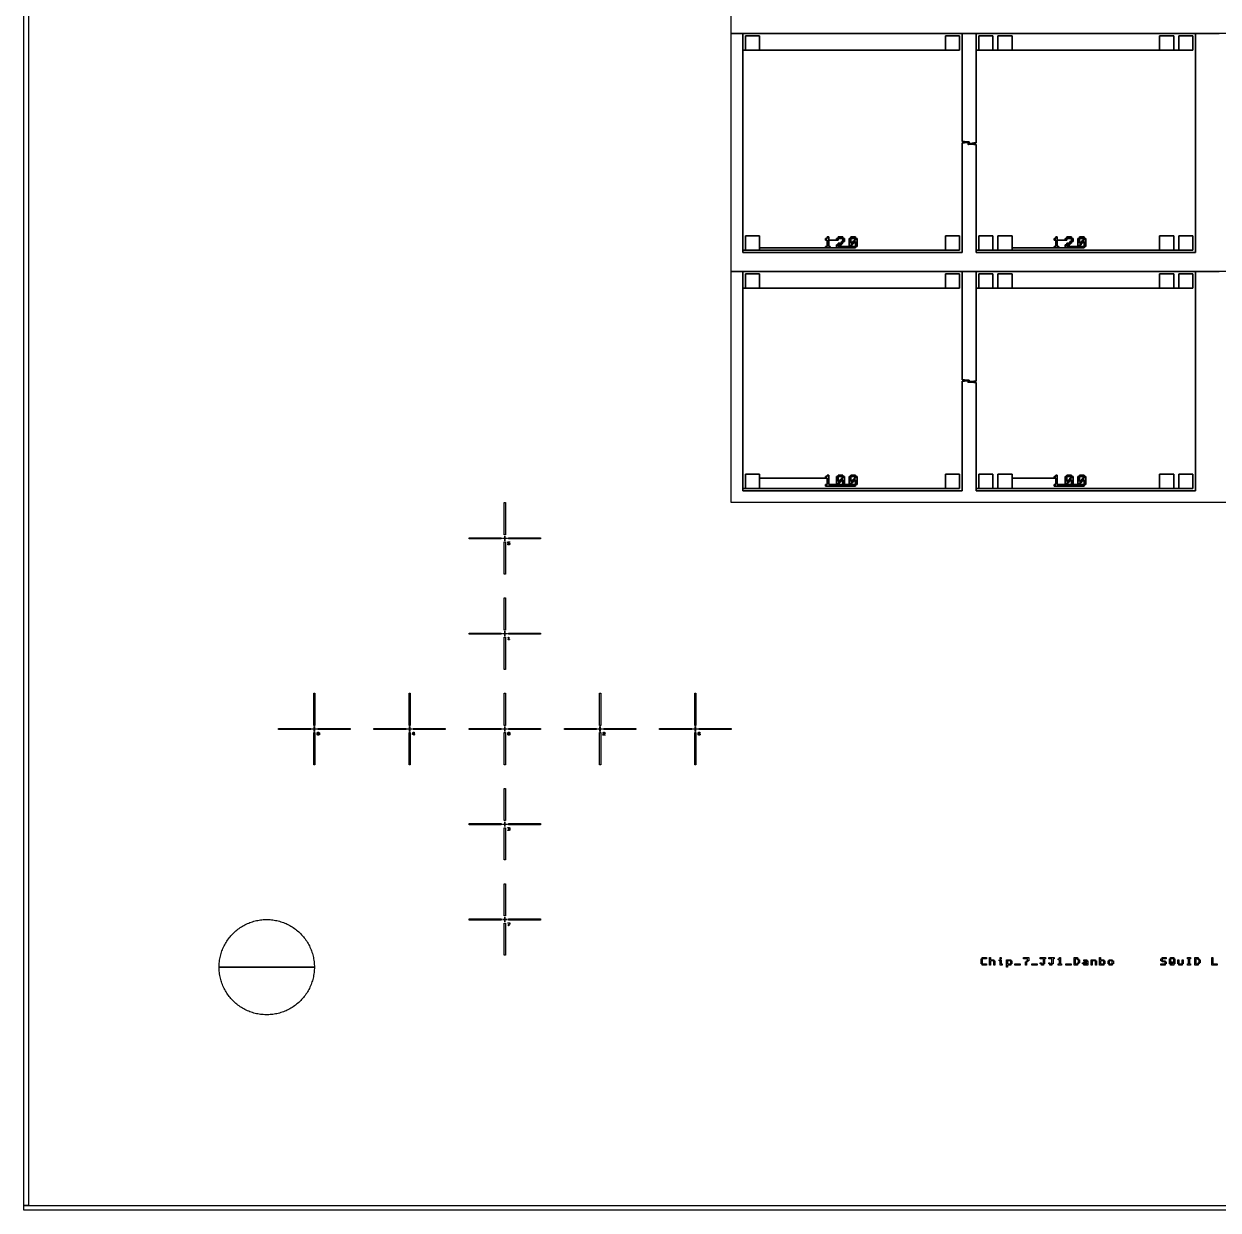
# Model space of a CAD drawing. Extents: x -10 to 10010, y -10 to 10010.
# Drawn here: x -10 to 2498, y -10 to 2480 of the extents above; entities that cross this region are included whole.
import ezdxf

# ---------------------------------------------------------------- set-up
doc = ezdxf.new("R2010")
doc.units = 0
for name, color, linetype in [('L0D0', 1, 'CONTINUOUS'), ('L100D0', 9, 'CONTINUOUS'), ('L10D0', 8, 'CONTINUOUS'), ('L1D0', 2, 'CONTINUOUS'), ('L2D0', 3, 'CONTINUOUS'), ('L5D0', 4, 'CONTINUOUS'), ('L6D0', 5, 'CONTINUOUS'), ('L7D0', 6, 'CONTINUOUS'), ('L8D0', 7, 'CONTINUOUS')]:
    doc.layers.add(name, color=color, linetype=linetype)

msp = doc.modelspace()

# ---------------------------------------------------------------- linework, layer by layer
at = {"layer": 'L0D0'}
for points in [[(-10, -10), (-10, 0), (0, 0), (10000, 0), (10000, 10000), (0, 10000), (0, 0), (-10, 0), (-10, 10010), (10010, 10010), (10010, -10)], [(400, 500), (400.042, 502.882), (400.166, 505.761), (400.374, 508.636), (400.664, 511.503), (401.037, 514.361), (401.492, 517.207), (402.028, 520.039), (402.646, 522.854), (403.346, 525.65), (404.125, 528.425), (404.984, 531.176), (405.922, 533.901), (406.938, 536.598), (408.031, 539.265), (409.201, 541.899), (410.446, 544.498), (411.765, 547.06), (413.158, 549.583), (414.623, 552.065), (416.159, 554.504), (417.765, 556.898), (419.438, 559.244), (421.179, 561.541), (422.985, 563.787), (424.856, 565.98), (426.788, 568.118), (428.782, 570.199), (430.834, 572.223), (432.944, 574.186), (435.11, 576.087), (437.33, 577.926), (439.601, 579.699), (441.923, 581.407), (444.293, 583.047), (446.71, 584.618), (449.17, 586.118), (451.673, 587.547), (454.216, 588.904), (456.797, 590.186), (459.414, 591.394), (462.065, 592.525), (464.747, 593.58), (467.458, 594.557), (470.197, 595.456), (472.96, 596.275), (475.746, 597.014), (478.551, 597.673), (481.375, 598.25), (484.214, 598.746), (487.066, 599.16), (489.929, 599.492), (492.801, 599.741), (495.678, 599.907), (498.559, 599.99), (501.441, 599.99), (504.322, 599.907), (507.199, 599.741), (510.071, 599.492), (512.934, 599.16), (515.786, 598.746), (518.625, 598.25), (521.449, 597.673), (524.254, 597.014), (527.04, 596.275), (529.803, 595.456), (532.542, 594.557), (535.253, 593.58), (537.935, 592.525), (540.586, 591.394), (543.203, 590.186), (545.784, 588.904), (548.327, 587.547), (550.83, 586.118), (553.29, 584.618), (555.707, 583.047), (558.077, 581.407), (560.399, 579.699), (562.67, 577.926), (564.89, 576.087), (567.056, 574.186), (569.166, 572.223), (571.218, 570.199), (573.212, 568.118), (575.144, 565.98), (577.015, 563.787), (578.821, 561.541), (580.562, 559.244), (582.235, 556.898), (583.841, 554.504), (585.377, 552.065), (586.842, 549.583), (588.235, 547.06), (589.554, 544.498), (590.799, 541.899), (591.969, 539.265), (593.062, 536.598), (594.078, 533.901), (595.016, 531.176), (595.875, 528.425), (596.654, 525.65), (597.354, 522.854), (597.972, 520.039), (598.508, 517.207), (598.963, 514.361), (599.336, 511.503), (599.626, 508.636), (599.834, 505.761), (599.958, 502.882), (600, 500), (500, 500)], [(498.559, 400.01), (495.678, 400.093), (492.801, 400.259), (489.929, 400.508), (487.066, 400.84), (484.214, 401.254), (481.375, 401.75), (478.551, 402.327), (475.746, 402.986), (472.96, 403.725), (470.197, 404.544), (467.458, 405.443), (464.747, 406.42), (462.065, 407.475), (459.414, 408.606), (456.797, 409.814), (454.216, 411.096), (451.673, 412.453), (449.17, 413.882), (446.71, 415.382), (444.293, 416.953), (441.923, 418.593), (439.601, 420.301), (437.33, 422.074), (435.11, 423.913), (432.944, 425.814), (430.834, 427.777), (428.782, 429.801), (426.788, 431.882), (424.856, 434.02), (422.985, 436.213), (421.179, 438.459), (419.438, 440.756), (417.765, 443.102), (416.159, 445.496), (414.623, 447.935), (413.158, 450.417), (411.765, 452.94), (410.446, 455.502), (409.201, 458.101), (408.031, 460.735), (406.938, 463.402), (405.922, 466.099), (404.984, 468.824), (404.125, 471.575), (403.346, 474.35), (402.646, 477.146), (402.028, 479.961), (401.492, 482.793), (401.037, 485.639), (400.664, 488.497), (400.374, 491.364), (400.166, 494.239), (400.042, 497.118), (400, 500), (500, 500), (600, 500), (599.958, 497.118), (599.834, 494.239), (599.626, 491.364), (599.336, 488.497), (598.963, 485.639), (598.508, 482.793), (597.972, 479.961), (597.354, 477.146), (596.654, 474.35), (595.875, 471.575), (595.016, 468.824), (594.078, 466.099), (593.062, 463.402), (591.969, 460.735), (590.799, 458.101), (589.554, 455.502), (588.235, 452.94), (586.842, 450.417), (585.377, 447.935), (583.841, 445.496), (582.235, 443.102), (580.562, 440.756), (578.821, 438.459), (577.015, 436.213), (575.144, 434.02), (573.212, 431.882), (571.218, 429.801), (569.166, 427.777), (567.056, 425.814), (564.89, 423.913), (562.67, 422.074), (560.399, 420.301), (558.077, 418.593), (555.707, 416.953), (553.29, 415.382), (550.83, 413.882), (548.327, 412.453), (545.784, 411.096), (543.203, 409.814), (540.586, 408.606), (537.935, 407.475), (535.253, 406.42), (532.542, 405.443), (529.803, 404.544), (527.04, 403.725), (524.254, 402.986), (521.449, 402.327), (518.625, 401.75), (515.786, 401.254), (512.934, 400.84), (510.071, 400.508), (507.199, 400.259), (504.322, 400.093), (501.441, 400.01)]]:
    msp.add_lwpolyline(points, close=True, dxfattribs=at)
at = {"layer": 'L100D0'}
for points in [[(8450, 2460), (1475, 2460), (1475, 2960)], [(8450, 1960), (1475, 1960), (1475, 2460), (1500, 2460), (1500, 2000), (1960, 2000), (1960, 2230), (1965, 2230), (1973, 2230.75), (1974.8, 2230.75), (1974.8, 2232.25), (1973, 2232.25), (1965, 2233), (1960, 2233), (1960, 2460), (1990, 2460), (1990, 2230), (1985, 2230), (1977, 2229.25), (1975.2, 2229.25), (1975.2, 2227.75), (1977, 2227.75), (1985, 2227), (1990, 2227), (1990, 2000), (2450, 2000), (2450, 2460), (2500, 2460)], [(8500, 1475), (1475, 1475), (1475, 1960), (1500, 1960), (1500, 1500), (1960, 1500), (1960, 1730), (1965, 1730), (1973, 1730.75), (1974.8, 1730.75), (1974.8, 1732.25), (1973, 1732.25), (1965, 1733), (1960, 1733), (1960, 1960), (1990, 1960), (1990, 1730), (1985, 1730), (1977, 1729.25), (1975.2, 1729.25), (1975.2, 1727.75), (1977, 1727.75), (1985, 1727), (1990, 1727), (1990, 1500), (2450, 1500), (2450, 1960), (2500, 1960)]]:
    msp.add_lwpolyline(points, dxfattribs=at)
for points in [[(1505, 2425), (1505, 2455), (1535, 2455), (1535, 2425)], [(1925, 2425), (1925, 2455), (1955, 2455), (1955, 2425)], [(1995, 2425), (1995, 2455), (2025, 2455), (2025, 2425)], [(2035, 2425), (2035, 2455), (2065, 2455), (2065, 2425)], [(2375, 2425), (2375, 2455), (2405, 2455), (2405, 2425)], [(2415, 2425), (2415, 2455), (2445, 2455), (2445, 2425)], [(1505, 2005), (1505, 2035), (1535, 2035), (1535, 2005)], [(1673.333, 2009.667), (1673.333, 2013), (1676.667, 2013), (1676.667, 2026.333), (1673.333, 2026.333), (1673.333, 2029.667), (1676.667, 2029.667), (1676.667, 2033), (1680, 2033), (1680, 2013), (1683.333, 2013), (1683.333, 2009.667)], [(1700, 2029.667), (1700, 2033), (1710, 2033), (1710, 2029.667)], [(1726.667, 2029.667), (1726.667, 2033), (1736.667, 2033), (1736.667, 2029.667)], [(1925, 2005), (1925, 2035), (1955, 2035), (1955, 2005)], [(1995, 2005), (1995, 2035), (2025, 2035), (2025, 2005)], [(2035, 2005), (2035, 2035), (2065, 2035), (2065, 2005)], [(2153.333, 2009.667), (2153.333, 2013), (2156.667, 2013), (2156.667, 2026.333), (2153.333, 2026.333), (2153.333, 2029.667), (2156.667, 2029.667), (2156.667, 2033), (2160, 2033), (2160, 2013), (2163.333, 2013), (2163.333, 2009.667)], [(2180, 2029.667), (2180, 2033), (2190, 2033), (2190, 2029.667)], [(2206.667, 2029.667), (2206.667, 2033), (2216.667, 2033), (2216.667, 2029.667)], [(2375, 2005), (2375, 2035), (2405, 2035), (2405, 2005)], [(2415, 2005), (2415, 2035), (2445, 2035), (2445, 2005)], [(1696.667, 2026.333), (1696.667, 2029.667), (1700, 2029.667), (1700, 2026.333)], [(1696.667, 2009.667), (1696.667, 2016.333), (1700, 2016.333), (1700, 2013), (1713.333, 2013), (1713.333, 2009.667)], [(1700, 2016.333), (1700, 2019.667), (1706.667, 2019.667), (1706.667, 2016.333)], [(1706.667, 2019.667), (1706.667, 2023), (1710, 2023), (1710, 2019.667)], [(1710, 2023), (1710, 2029.667), (1713.333, 2029.667), (1713.333, 2023)], [(1723.333, 2013), (1723.333, 2029.667), (1726.667, 2029.667), (1726.667, 2019.667), (1730, 2019.667), (1730, 2016.333), (1726.667, 2016.333), (1726.667, 2013)], [(1726.667, 2009.667), (1726.667, 2013), (1736.667, 2013), (1736.667, 2009.667)], [(1730, 2019.667), (1730, 2023), (1733.333, 2023), (1733.333, 2019.667)], [(1736.667, 2013), (1736.667, 2023), (1733.333, 2023), (1733.333, 2026.333), (1736.667, 2026.333), (1736.667, 2029.667), (1740, 2029.667), (1740, 2013)], [(2176.667, 2026.333), (2176.667, 2029.667), (2180, 2029.667), (2180, 2026.333)], [(2176.667, 2009.667), (2176.667, 2016.333), (2180, 2016.333), (2180, 2013), (2193.333, 2013), (2193.333, 2009.667)], [(2180, 2016.333), (2180, 2019.667), (2186.667, 2019.667), (2186.667, 2016.333)], [(2186.667, 2019.667), (2186.667, 2023), (2190, 2023), (2190, 2019.667)], [(2190, 2023), (2190, 2029.667), (2193.333, 2029.667), (2193.333, 2023)], [(2203.333, 2013), (2203.333, 2029.667), (2206.667, 2029.667), (2206.667, 2019.667), (2210, 2019.667), (2210, 2016.333), (2206.667, 2016.333), (2206.667, 2013)], [(2206.667, 2009.667), (2206.667, 2013), (2216.667, 2013), (2216.667, 2009.667)], [(2210, 2019.667), (2210, 2023), (2213.333, 2023), (2213.333, 2019.667)], [(2216.667, 2013), (2216.667, 2023), (2213.333, 2023), (2213.333, 2026.333), (2216.667, 2026.333), (2216.667, 2029.667), (2220, 2029.667), (2220, 2013)], [(1505, 1925), (1505, 1955), (1535, 1955), (1535, 1925)], [(1925, 1925), (1925, 1955), (1955, 1955), (1955, 1925)], [(1995, 1925), (1995, 1955), (2025, 1955), (2025, 1925)], [(2035, 1925), (2035, 1955), (2065, 1955), (2065, 1925)], [(2375, 1925), (2375, 1955), (2405, 1955), (2405, 1925)], [(2415, 1925), (2415, 1955), (2445, 1955), (2445, 1925)], [(1505, 1505), (1505, 1535), (1535, 1535), (1535, 1505)], [(1673.333, 1509.667), (1673.333, 1513), (1676.667, 1513), (1676.667, 1526.333), (1673.333, 1526.333), (1673.333, 1529.667), (1676.667, 1529.667), (1676.667, 1533), (1680, 1533), (1680, 1513), (1683.333, 1513), (1683.333, 1509.667)], [(1700, 1529.667), (1700, 1533), (1710, 1533), (1710, 1529.667)], [(1726.667, 1529.667), (1726.667, 1533), (1736.667, 1533), (1736.667, 1529.667)], [(1925, 1505), (1925, 1535), (1955, 1535), (1955, 1505)], [(1995, 1505), (1995, 1535), (2025, 1535), (2025, 1505)], [(2035, 1505), (2035, 1535), (2065, 1535), (2065, 1505)], [(2153.333, 1509.667), (2153.333, 1513), (2156.667, 1513), (2156.667, 1526.333), (2153.333, 1526.333), (2153.333, 1529.667), (2156.667, 1529.667), (2156.667, 1533), (2160, 1533), (2160, 1513), (2163.333, 1513), (2163.333, 1509.667)], [(2180, 1529.667), (2180, 1533), (2190, 1533), (2190, 1529.667)], [(2206.667, 1529.667), (2206.667, 1533), (2216.667, 1533), (2216.667, 1529.667)], [(2375, 1505), (2375, 1535), (2405, 1535), (2405, 1505)], [(2415, 1505), (2415, 1535), (2445, 1535), (2445, 1505)], [(1696.667, 1513), (1696.667, 1529.667), (1700, 1529.667), (1700, 1519.667), (1703.333, 1519.667), (1703.333, 1516.333), (1700, 1516.333), (1700, 1513)], [(1700, 1509.667), (1700, 1513), (1710, 1513), (1710, 1509.667)], [(1703.333, 1519.667), (1703.333, 1523), (1706.667, 1523), (1706.667, 1519.667)], [(1710, 1513), (1710, 1523), (1706.667, 1523), (1706.667, 1526.333), (1710, 1526.333), (1710, 1529.667), (1713.333, 1529.667), (1713.333, 1513)], [(1723.333, 1513), (1723.333, 1529.667), (1726.667, 1529.667), (1726.667, 1519.667), (1730, 1519.667), (1730, 1516.333), (1726.667, 1516.333), (1726.667, 1513)], [(1726.667, 1509.667), (1726.667, 1513), (1736.667, 1513), (1736.667, 1509.667)], [(1730, 1519.667), (1730, 1523), (1733.333, 1523), (1733.333, 1519.667)], [(1736.667, 1513), (1736.667, 1523), (1733.333, 1523), (1733.333, 1526.333), (1736.667, 1526.333), (1736.667, 1529.667), (1740, 1529.667), (1740, 1513)], [(2176.667, 1513), (2176.667, 1529.667), (2180, 1529.667), (2180, 1519.667), (2183.333, 1519.667), (2183.333, 1516.333), (2180, 1516.333), (2180, 1513)], [(2180, 1509.667), (2180, 1513), (2190, 1513), (2190, 1509.667)], [(2183.333, 1519.667), (2183.333, 1523), (2186.667, 1523), (2186.667, 1519.667)], [(2190, 1513), (2190, 1523), (2186.667, 1523), (2186.667, 1526.333), (2190, 1526.333), (2190, 1529.667), (2193.333, 1529.667), (2193.333, 1513)], [(2203.333, 1513), (2203.333, 1529.667), (2206.667, 1529.667), (2206.667, 1519.667), (2210, 1519.667), (2210, 1516.333), (2206.667, 1516.333), (2206.667, 1513)], [(2206.667, 1509.667), (2206.667, 1513), (2216.667, 1513), (2216.667, 1509.667)], [(2210, 1519.667), (2210, 1523), (2213.333, 1523), (2213.333, 1519.667)], [(2216.667, 1513), (2216.667, 1523), (2213.333, 1523), (2213.333, 1526.333), (2216.667, 1526.333), (2216.667, 1529.667), (2220, 1529.667), (2220, 1513)]]:
    msp.add_lwpolyline(points, close=True, dxfattribs=at)
at = {"layer": 'L10D0'}
msp.add_lwpolyline([(1475, 1475), (1475, 8500), (8500, 8500), (8500, 1475)], close=True, dxfattribs=at)
at = {"layer": 'L1D0'}
for points in [[(998.75, 1407.5), (998.75, 1475), (1001.25, 1475), (1001.25, 1407.5)], [(999.75, 1395), (999.75, 1399.75), (995, 1399.75), (995, 1400.25), (999.75, 1400.25), (999.75, 1405), (1000.25, 1405), (1000.25, 1400.25), (1005, 1400.25), (1005, 1399.75), (1000.25, 1399.75), (1000.25, 1395)], [(925, 1398.75), (925, 1401.25), (992.5, 1401.25), (992.5, 1398.75)], [(998.75, 1325), (998.75, 1392.5), (1001.25, 1392.5), (1001.25, 1325)], [(1006, 1389.444), (1006, 1390.333), (1006, 1391.222), (1006, 1392.111), (1006, 1393), (1006.889, 1393), (1007.778, 1393), (1008.667, 1393), (1009.556, 1393), (1010.444, 1393), (1010.444, 1392.111), (1009.556, 1392.111), (1008.667, 1392.111), (1007.778, 1392.111), (1006.889, 1392.111), (1006.889, 1391.222), (1006.889, 1390.333), (1007.778, 1390.333), (1008.667, 1390.333), (1009.556, 1390.333), (1009.556, 1389.444), (1008.667, 1389.444), (1007.778, 1389.444), (1006.889, 1389.444)], [(1006, 1386.778), (1006, 1387.667), (1006.889, 1387.667), (1007.778, 1387.667), (1008.667, 1387.667), (1009.556, 1387.667), (1009.556, 1386.778), (1008.667, 1386.778), (1007.778, 1386.778), (1006.889, 1386.778)], [(1007.5, 1398.75), (1007.5, 1401.25), (1075, 1401.25), (1075, 1398.75)], [(1009.556, 1387.667), (1009.556, 1388.556), (1009.556, 1389.444), (1010.444, 1389.444), (1010.444, 1388.556), (1010.444, 1387.667)], [(998.75, 1207.5), (998.75, 1275), (1001.25, 1275), (1001.25, 1207.5)], [(999.75, 1195), (999.75, 1199.75), (995, 1199.75), (995, 1200.25), (999.75, 1200.25), (999.75, 1205), (1000.25, 1205), (1000.25, 1200.25), (1005, 1200.25), (1005, 1199.75), (1000.25, 1199.75), (1000.25, 1195)], [(925, 1198.75), (925, 1201.25), (992.5, 1201.25), (992.5, 1198.75)], [(998.75, 1125), (998.75, 1192.5), (1001.25, 1192.5), (1001.25, 1125)], [(1006.889, 1186.778), (1006.889, 1187.667), (1007.778, 1187.667), (1007.778, 1188.556), (1007.778, 1189.444), (1007.778, 1190.333), (1007.778, 1191.222), (1006.889, 1191.222), (1006.889, 1192.111), (1007.778, 1192.111), (1007.778, 1193), (1008.667, 1193), (1008.667, 1192.111), (1008.667, 1191.222), (1008.667, 1190.333), (1008.667, 1189.444), (1008.667, 1188.556), (1008.667, 1187.667), (1009.556, 1187.667), (1009.556, 1186.778), (1008.667, 1186.778), (1007.778, 1186.778)], [(1007.5, 1198.75), (1007.5, 1201.25), (1075, 1201.25), (1075, 1198.75)], [(598.75, 1007.5), (598.75, 1075), (601.25, 1075), (601.25, 1007.5)], [(798.75, 1007.5), (798.75, 1075), (801.25, 1075), (801.25, 1007.5)], [(998.75, 1007.5), (998.75, 1075), (1001.25, 1075), (1001.25, 1007.5)], [(1198.75, 1007.5), (1198.75, 1075), (1201.25, 1075), (1201.25, 1007.5)], [(1398.75, 1007.5), (1398.75, 1075), (1401.25, 1075), (1401.25, 1007.5)], [(599.75, 995), (599.75, 999.75), (595, 999.75), (595, 1000.25), (599.75, 1000.25), (599.75, 1005), (600.25, 1005), (600.25, 1000.25), (605, 1000.25), (605, 999.75), (600.25, 999.75), (600.25, 995)], [(799.75, 995), (799.75, 999.75), (795, 999.75), (795, 1000.25), (799.75, 1000.25), (799.75, 1005), (800.25, 1005), (800.25, 1000.25), (805, 1000.25), (805, 999.75), (800.25, 999.75), (800.25, 995)], [(999.75, 995), (999.75, 999.75), (995, 999.75), (995, 1000.25), (999.75, 1000.25), (999.75, 1005), (1000.25, 1005), (1000.25, 1000.25), (1005, 1000.25), (1005, 999.75), (1000.25, 999.75), (1000.25, 995)], [(1199.75, 995), (1199.75, 999.75), (1195, 999.75), (1195, 1000.25), (1199.75, 1000.25), (1199.75, 1005), (1200.25, 1005), (1200.25, 1000.25), (1205, 1000.25), (1205, 999.75), (1200.25, 999.75), (1200.25, 995)], [(1399.75, 995), (1399.75, 999.75), (1395, 999.75), (1395, 1000.25), (1399.75, 1000.25), (1399.75, 1005), (1400.25, 1005), (1400.25, 1000.25), (1405, 1000.25), (1405, 999.75), (1400.25, 999.75), (1400.25, 995)], [(525, 998.75), (525, 1001.25), (592.5, 1001.25), (592.5, 998.75)], [(598.75, 925), (598.75, 992.5), (601.25, 992.5), (601.25, 925)], [(606, 990.333), (606, 991.222), (606, 992.111), (606.889, 992.111), (606.889, 991.222), (606.889, 990.333)], [(606, 987.667), (606, 988.556), (606, 989.444), (606.889, 989.444), (606.889, 988.556), (606.889, 987.667)], [(606.889, 992.111), (606.889, 993), (607.778, 993), (608.667, 993), (609.556, 993), (609.556, 992.111), (608.667, 992.111), (607.778, 992.111)], [(606.889, 989.444), (606.889, 990.333), (607.778, 990.333), (608.667, 990.333), (609.556, 990.333), (609.556, 989.444), (608.667, 989.444), (607.778, 989.444)], [(606.889, 986.778), (606.889, 987.667), (607.778, 987.667), (608.667, 987.667), (609.556, 987.667), (609.556, 986.778), (608.667, 986.778), (607.778, 986.778)], [(607.5, 998.75), (607.5, 1001.25), (675, 1001.25), (675, 998.75)], [(609.556, 990.333), (609.556, 991.222), (609.556, 992.111), (610.444, 992.111), (610.444, 991.222), (610.444, 990.333)], [(609.556, 987.667), (609.556, 988.556), (609.556, 989.444), (610.444, 989.444), (610.444, 988.556), (610.444, 987.667)], [(725, 998.75), (725, 1001.25), (792.5, 1001.25), (792.5, 998.75)], [(798.75, 925), (798.75, 992.5), (801.25, 992.5), (801.25, 925)], [(808.667, 986.778), (808.667, 987.667), (808.667, 988.556), (807.778, 988.556), (806.889, 988.556), (806, 988.556), (806, 989.444), (806, 990.333), (806.889, 990.333), (806.889, 989.444), (807.778, 989.444), (808.667, 989.444), (808.667, 990.333), (808.667, 991.222), (808.667, 992.111), (807.778, 992.111), (807.778, 993), (808.667, 993), (809.556, 993), (809.556, 992.111), (809.556, 991.222), (809.556, 990.333), (809.556, 989.444), (810.444, 989.444), (810.444, 988.556), (809.556, 988.556), (809.556, 987.667), (809.556, 986.778)], [(806.889, 990.333), (806.889, 991.222), (806.889, 992.111), (807.778, 992.111), (807.778, 991.222), (807.778, 990.333)], [(807.5, 998.75), (807.5, 1001.25), (875, 1001.25), (875, 998.75)], [(925, 998.75), (925, 1001.25), (992.5, 1001.25), (992.5, 998.75)], [(998.75, 925), (998.75, 992.5), (1001.25, 992.5), (1001.25, 925)], [(1006, 987.667), (1006, 988.556), (1006, 989.444), (1006, 990.333), (1006, 991.222), (1006, 992.111), (1006.889, 992.111), (1006.889, 991.222), (1006.889, 990.333), (1006.889, 989.444), (1007.778, 989.444), (1007.778, 988.556), (1006.889, 988.556), (1006.889, 987.667)], [(1006.889, 992.111), (1006.889, 993), (1007.778, 993), (1008.667, 993), (1009.556, 993), (1009.556, 992.111), (1008.667, 992.111), (1007.778, 992.111)], [(1006.889, 986.778), (1006.889, 987.667), (1007.778, 987.667), (1008.667, 987.667), (1009.556, 987.667), (1009.556, 986.778), (1008.667, 986.778), (1007.778, 986.778)], [(1007.5, 998.75), (1007.5, 1001.25), (1075, 1001.25), (1075, 998.75)], [(1007.778, 989.444), (1007.778, 990.333), (1008.667, 990.333), (1008.667, 989.444)], [(1009.556, 987.667), (1009.556, 988.556), (1009.556, 989.444), (1009.556, 990.333), (1008.667, 990.333), (1008.667, 991.222), (1009.556, 991.222), (1009.556, 992.111), (1010.444, 992.111), (1010.444, 991.222), (1010.444, 990.333), (1010.444, 989.444), (1010.444, 988.556), (1010.444, 987.667)], [(1125, 998.75), (1125, 1001.25), (1192.5, 1001.25), (1192.5, 998.75)], [(1198.75, 925), (1198.75, 992.5), (1201.25, 992.5), (1201.25, 925)], [(1206, 991.222), (1206, 992.111), (1206.889, 992.111), (1206.889, 991.222)], [(1206, 986.778), (1206, 987.667), (1206, 988.556), (1206.889, 988.556), (1206.889, 987.667), (1207.778, 987.667), (1208.667, 987.667), (1209.556, 987.667), (1210.444, 987.667), (1210.444, 986.778), (1209.556, 986.778), (1208.667, 986.778), (1207.778, 986.778), (1206.889, 986.778)], [(1206.889, 992.111), (1206.889, 993), (1207.778, 993), (1208.667, 993), (1209.556, 993), (1209.556, 992.111), (1208.667, 992.111), (1207.778, 992.111)], [(1206.889, 988.556), (1206.889, 989.444), (1207.778, 989.444), (1208.667, 989.444), (1208.667, 988.556), (1207.778, 988.556)], [(1207.5, 998.75), (1207.5, 1001.25), (1275, 1001.25), (1275, 998.75)], [(1208.667, 989.444), (1208.667, 990.333), (1209.556, 990.333), (1209.556, 989.444)], [(1209.556, 990.333), (1209.556, 991.222), (1209.556, 992.111), (1210.444, 992.111), (1210.444, 991.222), (1210.444, 990.333)], [(1325, 998.75), (1325, 1001.25), (1392.5, 1001.25), (1392.5, 998.75)], [(1398.75, 925), (1398.75, 992.5), (1401.25, 992.5), (1401.25, 925)], [(1406, 987.667), (1406, 988.556), (1406, 989.444), (1406, 990.333), (1406, 991.222), (1406, 992.111), (1406.889, 992.111), (1406.889, 991.222), (1406.889, 990.333), (1407.778, 990.333), (1408.667, 990.333), (1409.556, 990.333), (1409.556, 989.444), (1408.667, 989.444), (1407.778, 989.444), (1406.889, 989.444), (1406.889, 988.556), (1406.889, 987.667)], [(1406.889, 992.111), (1406.889, 993), (1407.778, 993), (1408.667, 993), (1409.556, 993), (1409.556, 992.111), (1408.667, 992.111), (1407.778, 992.111)], [(1406.889, 986.778), (1406.889, 987.667), (1407.778, 987.667), (1408.667, 987.667), (1409.556, 987.667), (1409.556, 986.778), (1408.667, 986.778), (1407.778, 986.778)], [(1407.5, 998.75), (1407.5, 1001.25), (1475, 1001.25), (1475, 998.75)], [(1409.556, 987.667), (1409.556, 988.556), (1409.556, 989.444), (1410.444, 989.444), (1410.444, 988.556), (1410.444, 987.667)], [(998.75, 807.5), (998.75, 875), (1001.25, 875), (1001.25, 807.5)], [(999.75, 795), (999.75, 799.75), (995, 799.75), (995, 800.25), (999.75, 800.25), (999.75, 805), (1000.25, 805), (1000.25, 800.25), (1005, 800.25), (1005, 799.75), (1000.25, 799.75), (1000.25, 795)], [(925, 798.75), (925, 801.25), (992.5, 801.25), (992.5, 798.75)], [(998.75, 725), (998.75, 792.5), (1001.25, 792.5), (1001.25, 725)], [(1006, 792.111), (1006, 793), (1006.889, 793), (1007.778, 793), (1008.667, 793), (1009.556, 793), (1009.556, 792.111), (1008.667, 792.111), (1007.778, 792.111), (1006.889, 792.111)], [(1006, 786.778), (1006, 787.667), (1006.889, 787.667), (1007.778, 787.667), (1008.667, 787.667), (1009.556, 787.667), (1009.556, 786.778), (1008.667, 786.778), (1007.778, 786.778), (1006.889, 786.778)], [(1006.889, 789.444), (1006.889, 790.333), (1007.778, 790.333), (1008.667, 790.333), (1009.556, 790.333), (1009.556, 789.444), (1008.667, 789.444), (1007.778, 789.444)], [(1007.5, 798.75), (1007.5, 801.25), (1075, 801.25), (1075, 798.75)], [(1009.556, 790.333), (1009.556, 791.222), (1009.556, 792.111), (1010.444, 792.111), (1010.444, 791.222), (1010.444, 790.333)], [(1009.556, 787.667), (1009.556, 788.556), (1009.556, 789.444), (1010.444, 789.444), (1010.444, 788.556), (1010.444, 787.667)], [(998.75, 607.5), (998.75, 675), (1001.25, 675), (1001.25, 607.5)], [(999.75, 595), (999.75, 599.75), (995, 599.75), (995, 600.25), (999.75, 600.25), (999.75, 605), (1000.25, 605), (1000.25, 600.25), (1005, 600.25), (1005, 599.75), (1000.25, 599.75), (1000.25, 595)], [(925, 598.75), (925, 601.25), (992.5, 601.25), (992.5, 598.75)], [(998.75, 525), (998.75, 592.5), (1001.25, 592.5), (1001.25, 525)], [(1009.556, 590.333), (1009.556, 591.222), (1009.556, 592.111), (1008.667, 592.111), (1007.778, 592.111), (1006.889, 592.111), (1006, 592.111), (1006, 593), (1006.889, 593), (1007.778, 593), (1008.667, 593), (1009.556, 593), (1010.444, 593), (1010.444, 592.111), (1010.444, 591.222), (1010.444, 590.333)], [(1007.5, 598.75), (1007.5, 601.25), (1075, 601.25), (1075, 598.75)], [(1007.778, 586.778), (1007.778, 587.667), (1007.778, 588.556), (1007.778, 589.444), (1008.667, 589.444), (1008.667, 588.556), (1008.667, 587.667), (1008.667, 586.778)], [(1008.667, 589.444), (1008.667, 590.333), (1009.556, 590.333), (1009.556, 589.444)]]:
    msp.add_lwpolyline(points, close=True, dxfattribs=at)
at = {"layer": 'L2D0'}
for points in [[(2000, 506.667), (2000, 508.889), (2000, 511.111), (2000, 513.333), (2000, 515.556), (2000, 517.778), (2002.222, 517.778), (2002.222, 515.556), (2002.222, 513.333), (2002.222, 511.111), (2002.222, 508.889), (2002.222, 506.667)], [(2002.222, 517.778), (2002.222, 520), (2004.444, 520), (2006.667, 520), (2008.889, 520), (2011.111, 520), (2011.111, 517.778), (2008.889, 517.778), (2006.667, 517.778), (2004.444, 517.778)], [(2002.222, 504.444), (2002.222, 506.667), (2004.444, 506.667), (2006.667, 506.667), (2008.889, 506.667), (2011.111, 506.667), (2011.111, 504.444), (2008.889, 504.444), (2006.667, 504.444), (2004.444, 504.444)], [(2017.778, 504.444), (2017.778, 506.667), (2017.778, 508.889), (2017.778, 511.111), (2017.778, 513.333), (2017.778, 515.556), (2017.778, 517.778), (2017.778, 520), (2020, 520), (2020, 517.778), (2020, 515.556), (2022.222, 515.556), (2024.444, 515.556), (2026.667, 515.556), (2026.667, 513.333), (2024.444, 513.333), (2022.222, 513.333), (2020, 513.333), (2020, 511.111), (2020, 508.889), (2020, 506.667), (2020, 504.444)], [(2026.667, 504.444), (2026.667, 506.667), (2026.667, 508.889), (2026.667, 511.111), (2026.667, 513.333), (2028.889, 513.333), (2028.889, 511.111), (2028.889, 508.889), (2028.889, 506.667), (2028.889, 504.444)], [(2040, 504.444), (2040, 506.667), (2040, 508.889), (2040, 511.111), (2040, 513.333), (2037.778, 513.333), (2037.778, 515.556), (2040, 515.556), (2042.222, 515.556), (2042.222, 513.333), (2042.222, 511.111), (2042.222, 508.889), (2042.222, 506.667), (2044.444, 506.667), (2044.444, 504.444), (2042.222, 504.444)], [(2040, 517.778), (2040, 520), (2042.222, 520), (2042.222, 517.778)], [(2053.333, 500), (2053.333, 502.222), (2053.333, 504.444), (2053.333, 506.667), (2053.333, 508.889), (2053.333, 511.111), (2053.333, 513.333), (2053.333, 515.556), (2055.556, 515.556), (2057.778, 515.556), (2060, 515.556), (2062.222, 515.556), (2062.222, 513.333), (2060, 513.333), (2057.778, 513.333), (2055.556, 513.333), (2055.556, 511.111), (2055.556, 508.889), (2055.556, 506.667), (2057.778, 506.667), (2060, 506.667), (2062.222, 506.667), (2062.222, 504.444), (2060, 504.444), (2057.778, 504.444), (2055.556, 504.444), (2055.556, 502.222), (2055.556, 500)], [(2062.222, 506.667), (2062.222, 508.889), (2062.222, 511.111), (2062.222, 513.333), (2064.444, 513.333), (2064.444, 511.111), (2064.444, 508.889), (2064.444, 506.667)], [(2071.111, 504.444), (2071.111, 506.667), (2073.333, 506.667), (2075.556, 506.667), (2077.778, 506.667), (2080, 506.667), (2082.222, 506.667), (2082.222, 504.444), (2080, 504.444), (2077.778, 504.444), (2075.556, 504.444), (2073.333, 504.444)], [(2097.778, 513.333), (2097.778, 515.556), (2097.778, 517.778), (2095.556, 517.778), (2093.333, 517.778), (2091.111, 517.778), (2088.889, 517.778), (2088.889, 520), (2091.111, 520), (2093.333, 520), (2095.556, 520), (2097.778, 520), (2100, 520), (2100, 517.778), (2100, 515.556), (2100, 513.333)], [(2093.333, 504.444), (2093.333, 506.667), (2093.333, 508.889), (2093.333, 511.111), (2095.556, 511.111), (2095.556, 508.889), (2095.556, 506.667), (2095.556, 504.444)], [(2095.556, 511.111), (2095.556, 513.333), (2097.778, 513.333), (2097.778, 511.111)], [(2106.667, 504.444), (2106.667, 506.667), (2108.889, 506.667), (2111.111, 506.667), (2113.333, 506.667), (2115.556, 506.667), (2117.778, 506.667), (2117.778, 504.444), (2115.556, 504.444), (2113.333, 504.444), (2111.111, 504.444), (2108.889, 504.444)], [(2131.111, 506.667), (2131.111, 508.889), (2131.111, 511.111), (2131.111, 513.333), (2131.111, 515.556), (2131.111, 517.778), (2128.889, 517.778), (2126.667, 517.778), (2124.444, 517.778), (2124.444, 520), (2126.667, 520), (2128.889, 520), (2131.111, 520), (2133.333, 520), (2135.556, 520), (2135.556, 517.778), (2133.333, 517.778), (2133.333, 515.556), (2133.333, 513.333), (2133.333, 511.111), (2133.333, 508.889), (2133.333, 506.667)], [(2124.444, 506.667), (2124.444, 508.889), (2126.667, 508.889), (2126.667, 506.667)], [(2126.667, 504.444), (2126.667, 506.667), (2128.889, 506.667), (2131.111, 506.667), (2131.111, 504.444), (2128.889, 504.444)], [(2148.889, 506.667), (2148.889, 508.889), (2148.889, 511.111), (2148.889, 513.333), (2148.889, 515.556), (2148.889, 517.778), (2146.667, 517.778), (2144.444, 517.778), (2142.222, 517.778), (2142.222, 520), (2144.444, 520), (2146.667, 520), (2148.889, 520), (2151.111, 520), (2153.333, 520), (2153.333, 517.778), (2151.111, 517.778), (2151.111, 515.556), (2151.111, 513.333), (2151.111, 511.111), (2151.111, 508.889), (2151.111, 506.667)], [(2142.222, 506.667), (2142.222, 508.889), (2144.444, 508.889), (2144.444, 506.667)], [(2144.444, 504.444), (2144.444, 506.667), (2146.667, 506.667), (2148.889, 506.667), (2148.889, 504.444), (2146.667, 504.444)], [(2162.222, 504.444), (2162.222, 506.667), (2164.444, 506.667), (2164.444, 508.889), (2164.444, 511.111), (2164.444, 513.333), (2164.444, 515.556), (2162.222, 515.556), (2162.222, 517.778), (2164.444, 517.778), (2164.444, 520), (2166.667, 520), (2166.667, 517.778), (2166.667, 515.556), (2166.667, 513.333), (2166.667, 511.111), (2166.667, 508.889), (2166.667, 506.667), (2168.889, 506.667), (2168.889, 504.444), (2166.667, 504.444), (2164.444, 504.444)], [(2177.778, 504.444), (2177.778, 506.667), (2180, 506.667), (2182.222, 506.667), (2184.444, 506.667), (2186.667, 506.667), (2188.889, 506.667), (2188.889, 504.444), (2186.667, 504.444), (2184.444, 504.444), (2182.222, 504.444), (2180, 504.444)], [(2195.556, 504.444), (2195.556, 506.667), (2195.556, 508.889), (2195.556, 511.111), (2195.556, 513.333), (2195.556, 515.556), (2195.556, 517.778), (2195.556, 520), (2197.778, 520), (2200, 520), (2202.222, 520), (2202.222, 517.778), (2200, 517.778), (2197.778, 517.778), (2197.778, 515.556), (2197.778, 513.333), (2197.778, 511.111), (2197.778, 508.889), (2197.778, 506.667), (2200, 506.667), (2202.222, 506.667), (2202.222, 504.444), (2200, 504.444), (2197.778, 504.444)], [(2202.222, 515.556), (2202.222, 517.778), (2204.444, 517.778), (2204.444, 515.556)], [(2202.222, 506.667), (2202.222, 508.889), (2204.444, 508.889), (2204.444, 506.667)], [(2204.444, 508.889), (2204.444, 511.111), (2204.444, 513.333), (2204.444, 515.556), (2206.667, 515.556), (2206.667, 513.333), (2206.667, 511.111), (2206.667, 508.889)], [(2213.333, 506.667), (2213.333, 508.889), (2215.556, 508.889), (2215.556, 506.667)], [(2215.556, 513.333), (2215.556, 515.556), (2217.778, 515.556), (2220, 515.556), (2222.222, 515.556), (2222.222, 513.333), (2220, 513.333), (2217.778, 513.333)], [(2215.556, 504.444), (2215.556, 506.667), (2217.778, 506.667), (2220, 506.667), (2222.222, 506.667), (2222.222, 508.889), (2220, 508.889), (2217.778, 508.889), (2215.556, 508.889), (2215.556, 511.111), (2217.778, 511.111), (2220, 511.111), (2222.222, 511.111), (2222.222, 513.333), (2224.444, 513.333), (2224.444, 511.111), (2224.444, 508.889), (2224.444, 506.667), (2224.444, 504.444), (2222.222, 504.444), (2220, 504.444), (2217.778, 504.444)], [(2231.111, 504.444), (2231.111, 506.667), (2231.111, 508.889), (2231.111, 511.111), (2231.111, 513.333), (2231.111, 515.556), (2233.333, 515.556), (2235.556, 515.556), (2237.778, 515.556), (2240, 515.556), (2240, 513.333), (2237.778, 513.333), (2235.556, 513.333), (2233.333, 513.333), (2233.333, 511.111), (2233.333, 508.889), (2233.333, 506.667), (2233.333, 504.444)], [(2240, 504.444), (2240, 506.667), (2240, 508.889), (2240, 511.111), (2240, 513.333), (2242.222, 513.333), (2242.222, 511.111), (2242.222, 508.889), (2242.222, 506.667), (2242.222, 504.444)], [(2248.889, 504.444), (2248.889, 506.667), (2248.889, 508.889), (2248.889, 511.111), (2248.889, 513.333), (2248.889, 515.556), (2248.889, 517.778), (2248.889, 520), (2251.111, 520), (2251.111, 517.778), (2251.111, 515.556), (2253.333, 515.556), (2255.556, 515.556), (2257.778, 515.556), (2257.778, 513.333), (2255.556, 513.333), (2253.333, 513.333), (2251.111, 513.333), (2251.111, 511.111), (2251.111, 508.889), (2251.111, 506.667), (2253.333, 506.667), (2255.556, 506.667), (2257.778, 506.667), (2257.778, 504.444), (2255.556, 504.444), (2253.333, 504.444), (2251.111, 504.444)], [(2257.778, 506.667), (2257.778, 508.889), (2257.778, 511.111), (2257.778, 513.333), (2260, 513.333), (2260, 511.111), (2260, 508.889), (2260, 506.667)], [(2266.667, 506.667), (2266.667, 508.889), (2266.667, 511.111), (2266.667, 513.333), (2268.889, 513.333), (2268.889, 511.111), (2268.889, 508.889), (2268.889, 506.667)], [(2268.889, 513.333), (2268.889, 515.556), (2271.111, 515.556), (2273.333, 515.556), (2275.556, 515.556), (2275.556, 513.333), (2273.333, 513.333), (2271.111, 513.333)], [(2268.889, 504.444), (2268.889, 506.667), (2271.111, 506.667), (2273.333, 506.667), (2275.556, 506.667), (2275.556, 504.444), (2273.333, 504.444), (2271.111, 504.444)], [(2275.556, 506.667), (2275.556, 508.889), (2275.556, 511.111), (2275.556, 513.333), (2277.778, 513.333), (2277.778, 511.111), (2277.778, 508.889), (2277.778, 506.667)], [(2377.778, 513.333), (2377.778, 515.556), (2377.778, 517.778), (2380, 517.778), (2380, 515.556), (2380, 513.333)], [(2377.778, 504.444), (2377.778, 506.667), (2380, 506.667), (2382.222, 506.667), (2384.444, 506.667), (2386.667, 506.667), (2386.667, 504.444), (2384.444, 504.444), (2382.222, 504.444), (2380, 504.444)], [(2380, 517.778), (2380, 520), (2382.222, 520), (2384.444, 520), (2386.667, 520), (2388.889, 520), (2388.889, 517.778), (2386.667, 517.778), (2384.444, 517.778), (2382.222, 517.778)], [(2380, 511.111), (2380, 513.333), (2382.222, 513.333), (2384.444, 513.333), (2386.667, 513.333), (2386.667, 511.111), (2384.444, 511.111), (2382.222, 511.111)], [(2386.667, 506.667), (2386.667, 508.889), (2386.667, 511.111), (2388.889, 511.111), (2388.889, 508.889), (2388.889, 506.667)], [(2395.556, 506.667), (2395.556, 508.889), (2395.556, 511.111), (2395.556, 513.333), (2395.556, 515.556), (2395.556, 517.778), (2397.778, 517.778), (2397.778, 515.556), (2397.778, 513.333), (2397.778, 511.111), (2397.778, 508.889), (2397.778, 506.667)], [(2397.778, 517.778), (2397.778, 520), (2400, 520), (2402.222, 520), (2404.444, 520), (2404.444, 517.778), (2402.222, 517.778), (2400, 517.778)], [(2397.778, 504.444), (2397.778, 506.667), (2400, 506.667), (2402.222, 506.667), (2402.222, 508.889), (2404.444, 508.889), (2404.444, 511.111), (2404.444, 513.333), (2404.444, 515.556), (2404.444, 517.778), (2406.667, 517.778), (2406.667, 515.556), (2406.667, 513.333), (2406.667, 511.111), (2406.667, 508.889), (2406.667, 506.667), (2404.444, 506.667), (2404.444, 504.444), (2402.222, 504.444), (2400, 504.444)], [(2400, 508.889), (2400, 511.111), (2402.222, 511.111), (2402.222, 508.889)], [(2413.333, 506.667), (2413.333, 508.889), (2413.333, 511.111), (2413.333, 513.333), (2413.333, 515.556), (2415.556, 515.556), (2415.556, 513.333), (2415.556, 511.111), (2415.556, 508.889), (2415.556, 506.667)], [(2415.556, 504.444), (2415.556, 506.667), (2417.778, 506.667), (2420, 506.667), (2422.222, 506.667), (2422.222, 504.444), (2420, 504.444), (2417.778, 504.444)], [(2422.222, 506.667), (2422.222, 508.889), (2422.222, 511.111), (2422.222, 513.333), (2422.222, 515.556), (2424.444, 515.556), (2424.444, 513.333), (2424.444, 511.111), (2424.444, 508.889), (2424.444, 506.667)], [(2433.333, 504.444), (2433.333, 506.667), (2435.556, 506.667), (2435.556, 508.889), (2435.556, 511.111), (2435.556, 513.333), (2435.556, 515.556), (2435.556, 517.778), (2433.333, 517.778), (2433.333, 520), (2435.556, 520), (2437.778, 520), (2440, 520), (2440, 517.778), (2437.778, 517.778), (2437.778, 515.556), (2437.778, 513.333), (2437.778, 511.111), (2437.778, 508.889), (2437.778, 506.667), (2440, 506.667), (2440, 504.444), (2437.778, 504.444), (2435.556, 504.444)], [(2448.889, 504.444), (2448.889, 506.667), (2448.889, 508.889), (2448.889, 511.111), (2448.889, 513.333), (2448.889, 515.556), (2448.889, 517.778), (2448.889, 520), (2451.111, 520), (2453.333, 520), (2455.556, 520), (2455.556, 517.778), (2453.333, 517.778), (2451.111, 517.778), (2451.111, 515.556), (2451.111, 513.333), (2451.111, 511.111), (2451.111, 508.889), (2451.111, 506.667), (2453.333, 506.667), (2455.556, 506.667), (2455.556, 504.444), (2453.333, 504.444), (2451.111, 504.444)], [(2455.556, 515.556), (2455.556, 517.778), (2457.778, 517.778), (2457.778, 515.556)], [(2455.556, 506.667), (2455.556, 508.889), (2457.778, 508.889), (2457.778, 506.667)], [(2457.778, 508.889), (2457.778, 511.111), (2457.778, 513.333), (2457.778, 515.556), (2460, 515.556), (2460, 513.333), (2460, 511.111), (2460, 508.889)], [(2484.444, 504.444), (2484.444, 506.667), (2484.444, 508.889), (2484.444, 511.111), (2484.444, 513.333), (2484.444, 515.556), (2484.444, 517.778), (2484.444, 520), (2486.667, 520), (2486.667, 517.778), (2486.667, 515.556), (2486.667, 513.333), (2486.667, 511.111), (2486.667, 508.889), (2486.667, 506.667), (2488.889, 506.667), (2491.111, 506.667), (2493.333, 506.667), (2495.556, 506.667), (2495.556, 504.444), (2493.333, 504.444), (2491.111, 504.444), (2488.889, 504.444), (2486.667, 504.444)]]:
    msp.add_lwpolyline(points, close=True, dxfattribs=at)
at = {"layer": 'L5D0'}
for points in [[(1500, 2000), (1500, 2005), (1505, 2005), (1535, 2005), (1925, 2005), (1955, 2005), (1955, 2035), (1925, 2035), (1925, 2005), (1535, 2005), (1535, 2009.667), (1673.333, 2009.667), (1683.333, 2009.667), (1696.667, 2009.667), (1713.333, 2009.667), (1726.667, 2009.667), (1736.667, 2009.667), (1736.667, 2013), (1726.667, 2013), (1726.667, 2009.667), (1713.333, 2009.667), (1713.333, 2013), (1700, 2013), (1723.333, 2013), (1726.667, 2013), (1726.667, 2016.333), (1730, 2016.333), (1730, 2019.667), (1726.667, 2019.667), (1730, 2019.667), (1733.333, 2019.667), (1733.333, 2023), (1736.667, 2023), (1736.667, 2013), (1740, 2013), (1740, 2029.667), (1736.667, 2029.667), (1736.667, 2026.333), (1733.333, 2026.333), (1733.333, 2023), (1730, 2023), (1730, 2019.667), (1726.667, 2019.667), (1726.667, 2029.667), (1736.667, 2029.667), (1736.667, 2033), (1726.667, 2033), (1726.667, 2029.667), (1723.333, 2029.667), (1723.333, 2013), (1700, 2013), (1700, 2016.333), (1706.667, 2016.333), (1706.667, 2019.667), (1710, 2019.667), (1710, 2023), (1713.333, 2023), (1713.333, 2029.667), (1710, 2029.667), (1710, 2023), (1706.667, 2023), (1706.667, 2019.667), (1700, 2019.667), (1700, 2016.333), (1696.667, 2016.333), (1696.667, 2009.667), (1683.333, 2009.667), (1683.333, 2013), (1680, 2013), (1680, 2026.333), (1696.667, 2026.333), (1700, 2026.333), (1700, 2029.667), (1710, 2029.667), (1710, 2033), (1700, 2033), (1700, 2029.667), (1696.667, 2029.667), (1696.667, 2026.333), (1680, 2026.333), (1680, 2033), (1676.667, 2033), (1676.667, 2029.667), (1673.333, 2029.667), (1673.333, 2026.333), (1676.667, 2026.333), (1676.667, 2013), (1673.333, 2013), (1673.333, 2009.667), (1535, 2009.667), (1535, 2035), (1505, 2035), (1505, 2005), (1500, 2005), (1500, 2425), (1505, 2425), (1535, 2425), (1925, 2425), (1955, 2425), (1955, 2455), (1925, 2455), (1925, 2425), (1535, 2425), (1535, 2455), (1505, 2455), (1505, 2425), (1500, 2425), (1500, 2460), (1960, 2460), (1960, 2233), (1965, 2233), (1973, 2232.25), (1974.8, 2232.25), (1974.8, 2230.75), (1973, 2230.75), (1965, 2230), (1960, 2230), (1960, 2000)], [(1990, 2000), (1990, 2005), (1995, 2005), (2025, 2005), (2035, 2005), (2065, 2005), (2375, 2005), (2405, 2005), (2415, 2005), (2445, 2005), (2445, 2035), (2415, 2035), (2415, 2005), (2405, 2005), (2405, 2035), (2375, 2035), (2375, 2005), (2065, 2005), (2065, 2009.667), (2153.333, 2009.667), (2163.333, 2009.667), (2176.667, 2009.667), (2193.333, 2009.667), (2206.667, 2009.667), (2216.667, 2009.667), (2216.667, 2013), (2206.667, 2013), (2206.667, 2009.667), (2193.333, 2009.667), (2193.333, 2013), (2180, 2013), (2203.333, 2013), (2206.667, 2013), (2206.667, 2016.333), (2210, 2016.333), (2210, 2019.667), (2206.667, 2019.667), (2210, 2019.667), (2213.333, 2019.667), (2213.333, 2023), (2216.667, 2023), (2216.667, 2013), (2220, 2013), (2220, 2029.667), (2216.667, 2029.667), (2216.667, 2026.333), (2213.333, 2026.333), (2213.333, 2023), (2210, 2023), (2210, 2019.667), (2206.667, 2019.667), (2206.667, 2029.667), (2216.667, 2029.667), (2216.667, 2033), (2206.667, 2033), (2206.667, 2029.667), (2203.333, 2029.667), (2203.333, 2013), (2180, 2013), (2180, 2016.333), (2186.667, 2016.333), (2186.667, 2019.667), (2190, 2019.667), (2190, 2023), (2193.333, 2023), (2193.333, 2029.667), (2190, 2029.667), (2190, 2023), (2186.667, 2023), (2186.667, 2019.667), (2180, 2019.667), (2180, 2016.333), (2176.667, 2016.333), (2176.667, 2009.667), (2163.333, 2009.667), (2163.333, 2013), (2160, 2013), (2160, 2026.333), (2176.667, 2026.333), (2180, 2026.333), (2180, 2029.667), (2190, 2029.667), (2190, 2033), (2180, 2033), (2180, 2029.667), (2176.667, 2029.667), (2176.667, 2026.333), (2160, 2026.333), (2160, 2033), (2156.667, 2033), (2156.667, 2029.667), (2153.333, 2029.667), (2153.333, 2026.333), (2156.667, 2026.333), (2156.667, 2013), (2153.333, 2013), (2153.333, 2009.667), (2065, 2009.667), (2065, 2035), (2035, 2035), (2035, 2005), (2025, 2005), (2025, 2035), (1995, 2035), (1995, 2005), (1990, 2005), (1990, 2227), (1985, 2227), (1977, 2227.75), (1975.2, 2227.75), (1975.2, 2229.25), (1977, 2229.25), (1985, 2230), (1990, 2230), (1990, 2425), (1995, 2425), (2025, 2425), (2035, 2425), (2065, 2425), (2375, 2425), (2405, 2425), (2415, 2425), (2445, 2425), (2445, 2455), (2415, 2455), (2415, 2425), (2405, 2425), (2405, 2455), (2375, 2455), (2375, 2425), (2065, 2425), (2065, 2455), (2035, 2455), (2035, 2425), (2025, 2425), (2025, 2455), (1995, 2455), (1995, 2425), (1990, 2425), (1990, 2460), (2450, 2460), (2450, 2000)], [(1500, 1500), (1500, 1505), (1505, 1505), (1535, 1505), (1925, 1505), (1955, 1505), (1955, 1535), (1925, 1535), (1925, 1505), (1535, 1505), (1535, 1526.333), (1673.333, 1526.333), (1676.667, 1526.333), (1676.667, 1513), (1673.333, 1513), (1673.333, 1509.667), (1683.333, 1509.667), (1700, 1509.667), (1710, 1509.667), (1726.667, 1509.667), (1736.667, 1509.667), (1736.667, 1513), (1726.667, 1513), (1726.667, 1509.667), (1710, 1509.667), (1710, 1513), (1700, 1513), (1700, 1509.667), (1683.333, 1509.667), (1683.333, 1513), (1680, 1513), (1696.667, 1513), (1700, 1513), (1700, 1516.333), (1703.333, 1516.333), (1703.333, 1519.667), (1700, 1519.667), (1703.333, 1519.667), (1706.667, 1519.667), (1706.667, 1523), (1710, 1523), (1710, 1513), (1713.333, 1513), (1723.333, 1513), (1726.667, 1513), (1726.667, 1516.333), (1730, 1516.333), (1730, 1519.667), (1726.667, 1519.667), (1730, 1519.667), (1733.333, 1519.667), (1733.333, 1523), (1736.667, 1523), (1736.667, 1513), (1740, 1513), (1740, 1529.667), (1736.667, 1529.667), (1736.667, 1526.333), (1733.333, 1526.333), (1733.333, 1523), (1730, 1523), (1730, 1519.667), (1726.667, 1519.667), (1726.667, 1529.667), (1736.667, 1529.667), (1736.667, 1533), (1726.667, 1533), (1726.667, 1529.667), (1723.333, 1529.667), (1723.333, 1513), (1713.333, 1513), (1713.333, 1529.667), (1710, 1529.667), (1710, 1526.333), (1706.667, 1526.333), (1706.667, 1523), (1703.333, 1523), (1703.333, 1519.667), (1700, 1519.667), (1700, 1529.667), (1710, 1529.667), (1710, 1533), (1700, 1533), (1700, 1529.667), (1696.667, 1529.667), (1696.667, 1513), (1680, 1513), (1680, 1533), (1676.667, 1533), (1676.667, 1529.667), (1673.333, 1529.667), (1673.333, 1526.333), (1535, 1526.333), (1535, 1535), (1505, 1535), (1505, 1505), (1500, 1505), (1500, 1925), (1505, 1925), (1535, 1925), (1925, 1925), (1955, 1925), (1955, 1955), (1925, 1955), (1925, 1925), (1535, 1925), (1535, 1955), (1505, 1955), (1505, 1925), (1500, 1925), (1500, 1960), (1960, 1960), (1960, 1733), (1965, 1733), (1973, 1732.25), (1974.8, 1732.25), (1974.8, 1730.75), (1973, 1730.75), (1965, 1730), (1960, 1730), (1960, 1500)], [(1990, 1500), (1990, 1505), (1995, 1505), (2025, 1505), (2035, 1505), (2065, 1505), (2375, 1505), (2405, 1505), (2415, 1505), (2445, 1505), (2445, 1535), (2415, 1535), (2415, 1505), (2405, 1505), (2405, 1535), (2375, 1535), (2375, 1505), (2065, 1505), (2065, 1526.333), (2153.333, 1526.333), (2156.667, 1526.333), (2156.667, 1513), (2153.333, 1513), (2153.333, 1509.667), (2163.333, 1509.667), (2180, 1509.667), (2190, 1509.667), (2206.667, 1509.667), (2216.667, 1509.667), (2216.667, 1513), (2206.667, 1513), (2206.667, 1509.667), (2190, 1509.667), (2190, 1513), (2180, 1513), (2180, 1509.667), (2163.333, 1509.667), (2163.333, 1513), (2160, 1513), (2176.667, 1513), (2180, 1513), (2180, 1516.333), (2183.333, 1516.333), (2183.333, 1519.667), (2180, 1519.667), (2183.333, 1519.667), (2186.667, 1519.667), (2186.667, 1523), (2190, 1523), (2190, 1513), (2193.333, 1513), (2203.333, 1513), (2206.667, 1513), (2206.667, 1516.333), (2210, 1516.333), (2210, 1519.667), (2206.667, 1519.667), (2210, 1519.667), (2213.333, 1519.667), (2213.333, 1523), (2216.667, 1523), (2216.667, 1513), (2220, 1513), (2220, 1529.667), (2216.667, 1529.667), (2216.667, 1526.333), (2213.333, 1526.333), (2213.333, 1523), (2210, 1523), (2210, 1519.667), (2206.667, 1519.667), (2206.667, 1529.667), (2216.667, 1529.667), (2216.667, 1533), (2206.667, 1533), (2206.667, 1529.667), (2203.333, 1529.667), (2203.333, 1513), (2193.333, 1513), (2193.333, 1529.667), (2190, 1529.667), (2190, 1526.333), (2186.667, 1526.333), (2186.667, 1523), (2183.333, 1523), (2183.333, 1519.667), (2180, 1519.667), (2180, 1529.667), (2190, 1529.667), (2190, 1533), (2180, 1533), (2180, 1529.667), (2176.667, 1529.667), (2176.667, 1513), (2160, 1513), (2160, 1533), (2156.667, 1533), (2156.667, 1529.667), (2153.333, 1529.667), (2153.333, 1526.333), (2065, 1526.333), (2065, 1535), (2035, 1535), (2035, 1505), (2025, 1505), (2025, 1535), (1995, 1535), (1995, 1505), (1990, 1505), (1990, 1727), (1985, 1727), (1977, 1727.75), (1975.2, 1727.75), (1975.2, 1729.25), (1977, 1729.25), (1985, 1730), (1990, 1730), (1990, 1925), (1995, 1925), (2025, 1925), (2035, 1925), (2065, 1925), (2375, 1925), (2405, 1925), (2415, 1925), (2445, 1925), (2445, 1955), (2415, 1955), (2415, 1925), (2405, 1925), (2405, 1955), (2375, 1955), (2375, 1925), (2065, 1925), (2065, 1955), (2035, 1955), (2035, 1925), (2025, 1925), (2025, 1955), (1995, 1955), (1995, 1925), (1990, 1925), (1990, 1960), (2450, 1960), (2450, 1500)]]:
    msp.add_lwpolyline(points, close=True, dxfattribs=at)
at = {"layer": 'L6D0'}
for points in [[(1973.84, 2226.35), (1973.84, 2228.35), (1971.84, 2228.35), (1971.84, 2228.47), (1973.84, 2228.47), (1973.84, 2231.55), (1973.96, 2231.55), (1973.96, 2228.47), (1976.14, 2228.47), (1976.14, 2228.35), (1973.96, 2228.35), (1973.96, 2226.35)], [(1973.85, 1726.35), (1973.85, 1728.35), (1971.85, 1728.35), (1971.85, 1728.45), (1973.85, 1728.45), (1973.85, 1731.55), (1973.95, 1731.55), (1973.95, 1728.45), (1976.15, 1728.45), (1976.15, 1728.35), (1973.95, 1728.35), (1973.95, 1726.35)]]:
    msp.add_lwpolyline(points, close=True, dxfattribs=at)
at = {"layer": 'L7D0'}
for points in [[(1973.84, 2231.55), (1973.84, 2232.25), (1973.96, 2232.25), (1973.96, 2231.55)], [(1976.14, 2228.35), (1976.14, 2228.47), (1976.84, 2228.47), (1976.84, 2228.35)], [(1973.85, 1731.55), (1973.85, 1732.25), (1973.95, 1732.25), (1973.95, 1731.55)], [(1976.15, 1728.35), (1976.15, 1728.45), (1976.85, 1728.45), (1976.85, 1728.35)]]:
    msp.add_lwpolyline(points, close=True, dxfattribs=at)
at = {"layer": 'L8D0'}
for points in [[(1973.3, 2230), (1973.3, 2232.25), (1974.4, 2232.25), (1974.4, 2230)], [(1974.75, 2227.95), (1974.75, 2229.05), (1977, 2229.05), (1977, 2227.95)], [(1973.3, 1730), (1973.3, 1732.25), (1974.4, 1732.25), (1974.4, 1730)], [(1974.75, 1727.95), (1974.75, 1729.05), (1977, 1729.05), (1977, 1727.95)]]:
    msp.add_lwpolyline(points, close=True, dxfattribs=at)

doc.saveas('drawing.dxf')
